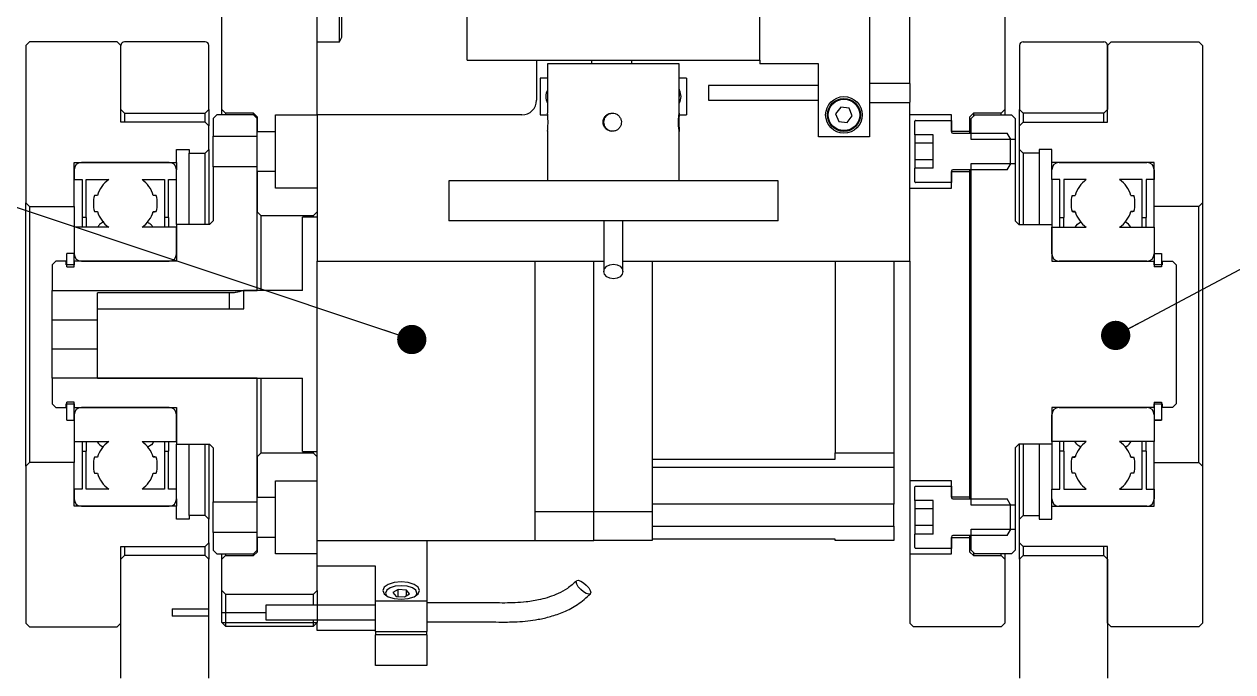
# Model space of a CAD drawing. Header units: millimetres. Extents: x 13 to 7248, y -1201 to 1478.
# Drawn here: x 903.7 to 1068.8, y 1207.8 to 1296.3 of the extents above; entities that cross this region are included whole.
import ezdxf

# ---------------------------------------------------------------- set-up
doc = ezdxf.new("R2010")
doc.units = ezdxf.units.MM
doc.header["$LTSCALE"] = 5
doc.linetypes.add('SLD-实线', pattern=[0])
doc.layers.get('0').update_dxf_attribs({"lineweight": 30})
doc.layers.add('标注线', color=4, linetype='SLD-实线')
doc.styles.get("Standard").update_dxf_attribs({"font": ''})
doc.styles.get('Standard').set_extended_font_data('SimSun')
doc.dimstyles.new('SLDDIMSTYLE0', dxfattribs={"dimtxt": 0.18, "dimasz": 4, "dimexe": 0, "dimexo": 0.0625, "dimgap": 0, "dimtad": 0, "dimtih": 1, "dimtoh": 1, "dimdec": 0, "dimrnd": 1e-09, "dimzin": 0, "dimdsep": 46, "dimtxsty": 'Standard', "dimblk1": 'DOT', "dimblk2": 'DOT', "dimsah": 1, "dimcen": 0.09, "dimadec": 0, "dimazin": 0, "dimtfac": 4, "dimtdec": 0, "dimtofl": 0, "dimtmove": 0, "dimatfit": 3, "dimldrblk": 'DOT', "dimfxl": 0, "dimfrac": 2, "dimtolj": 1, "dimtzin": 0, "dimarcsym": 0})

# ---------------------------------------------------------------- blocks, each defined once
blk = doc.blocks.new('_DOT')
at = {"color": 0, "linetype": 'ByBlock', "lineweight": -2}
blk.add_line((-0.5, 0), (-1, 0), dxfattribs=at)
at = {"color": 0, "linetype": 'ByBlock', "const_width": 0.5}
blk.add_lwpolyline([(-0.25, 0, 1), (0.25, 0, 1)], format="xyb", close=True, dxfattribs=at)

msp = doc.modelspace()

# ---------------------------------------------------------------- linework, layer by layer
for p, q in [((964.1791, 1291.4245), (964.1791, 1333.9245)), ((1004.1791, 1291.4245), (1004.1791, 1333.9245)), ((1024.6791, 1288.2978), (1024.6791, 1306.1771)), ((1037.6791, 1306.1771), (1037.6791, 1284.6745)), ((930.6791, 1284.6745), (930.6791, 1300.0939)), ((943.6791, 1283.9245), (943.6791, 1300.0939)), ((1019.1791, 1299.9245), (1019.1791, 1280.9245)), ((946.7291, 1293.9245), (946.7291, 1297.9245)), ((947.0791, 1294.5307), (947.0791, 1297.3183)), ((903.8791, 1293.4245), (904.3791, 1293.9245)), ((903.8791, 1293.4245), (903.8791, 1271.9245)), ((916.3791, 1293.9245), (904.3791, 1293.9245)), ((916.3791, 1293.9245), (916.8791, 1293.4245)), ((916.8791, 1282.9245), (916.8791, 1293.4245)), ((916.8791, 1284.6745), (916.8791, 1293.4245)), ((928.3791, 1293.9245), (917.3791, 1293.9245)), ((928.8791, 1284.6745), (928.8791, 1293.4245)), ((943.6791, 1293.9245), (946.7291, 1293.9245)), ((946.7291, 1293.9245), (947.0791, 1294.5307)), ((1039.6791, 1293.4245), (1039.6791, 1284.6745)), ((1040.1791, 1293.9245), (1051.1791, 1293.9245)), ((1052.1791, 1293.9245), (1051.6791, 1293.4245)), ((1051.6791, 1282.9245), (1051.6791, 1293.4245)), ((1051.6791, 1293.4245), (1051.6791, 1284.6745)), ((1052.1791, 1293.9245), (1064.1791, 1293.9245)), ((1064.6791, 1293.4245), (1064.1791, 1293.9245)), ((1064.6791, 1293.4245), (1064.6791, 1271.9245)), ((964.1791, 1291.4245), (1004.1791, 1291.4245)), ((973.6791, 1291.4245), (973.6791, 1285.9245)), ((975.1791, 1290.9245), (975.1791, 1284.1551)), ((993.1791, 1290.9245), (975.1807, 1290.9245)), ((981.1791, 1291.4245), (981.1791, 1290.9245)), ((986.6791, 1290.9245), (986.6791, 1291.4245)), ((993.1791, 1287.3886), (993.1791, 1290.9245)), ((1004.1791, 1291.4245), (1004.1791, 1290.9245)), ((1012.1791, 1290.9245), (1004.1791, 1290.9245)), ((1012.1791, 1280.9245), (1012.1791, 1290.9245)), ((974.1791, 1288.9245), (974.1791, 1283.9245)), ((975.1791, 1288.9245), (974.1791, 1288.9245)), ((994.1791, 1288.9245), (993.1791, 1288.9245)), ((994.1791, 1288.9245), (994.1791, 1283.9245)), ((1012.1791, 1287.9245), (997.1791, 1287.9245)), ((997.1791, 1287.9245), (997.1791, 1286.9245)), ((997.1791, 1286.9245), (997.1791, 1285.9245)), ((1024.7334, 1288.2245), (1019.1791, 1288.2245)), ((993.1791, 1284.1462), (993.1791, 1286.4537)), ((997.1791, 1285.9245), (1012.1791, 1285.9245)), ((1019.1791, 1285.6245), (1024.7334, 1285.6245)), ((1024.6791, 1263.9245), (1024.6791, 1285.5678)), ((917.3791, 1284.1745), (916.8791, 1284.6745)), ((917.3791, 1284.1745), (917.3791, 1282.9245)), ((917.3791, 1284.1745), (928.3791, 1284.1745)), ((928.8791, 1284.6745), (928.3791, 1284.1745)), ((928.3791, 1282.9245), (928.3791, 1284.1745)), ((928.8791, 1284.6745), (928.8791, 1282.4245)), ((929.4791, 1283.4245), (929.9791, 1283.9245)), ((929.4791, 1283.4245), (929.4791, 1281.0245)), ((934.9791, 1283.9245), (929.9791, 1283.9245)), ((931.1791, 1284.1745), (930.6791, 1284.6745)), ((930.6791, 1283.9245), (930.6791, 1284.6745)), ((931.1791, 1284.1745), (931.1791, 1283.9245)), ((934.9791, 1284.1745), (931.1791, 1284.1745)), ((934.9791, 1283.9245), (934.9791, 1284.1745)), ((934.9791, 1284.1745), (935.4791, 1283.6745)), ((934.9791, 1283.9245), (935.4791, 1283.4245)), ((935.4791, 1283.6745), (935.4791, 1281.6745)), ((935.4791, 1281.0245), (935.4791, 1283.4245)), ((937.9791, 1281.6745), (937.9791, 1283.9245)), ((937.9791, 1283.9245), (943.6791, 1283.9245)), ((943.6791, 1283.9245), (943.6791, 1263.9245)), ((971.6791, 1283.9245), (943.6791, 1283.9245)), ((974.1791, 1283.9245), (975.1977, 1283.9245)), ((993.1602, 1283.9245), (994.1791, 1283.9245)), ((1015.24, 1284.9874), (1014.5391, 1284.0757)), ((1014.5391, 1284.0757), (1014.9782, 1283.0128)), ((1016.38, 1284.8362), (1015.24, 1284.9874)), ((1016.1183, 1282.8617), (1016.8192, 1283.7734)), ((1016.8192, 1283.7734), (1016.38, 1284.8362)), ((1030.3791, 1283.9245), (1024.6791, 1283.9245)), ((1030.3791, 1281.6745), (1030.3791, 1283.9245)), ((1033.3791, 1284.1745), (1032.8791, 1283.6745)), ((1032.8791, 1281.6745), (1032.8791, 1283.6745)), ((1033.5791, 1283.9245), (1033.0791, 1283.4245)), ((1033.0791, 1280.5745), (1033.0791, 1283.4245)), ((1033.3791, 1284.1745), (1033.3791, 1283.7245)), ((1037.1791, 1284.1745), (1033.3791, 1284.1745)), ((1033.5791, 1283.9245), (1038.5791, 1283.9245)), ((1037.1791, 1284.1745), (1037.6791, 1284.6745)), ((1037.1791, 1283.9245), (1037.1791, 1284.1745)), ((1037.6791, 1284.6745), (1037.6791, 1283.9245)), ((1039.0791, 1283.4245), (1038.5791, 1283.9245)), ((1039.0791, 1283.4245), (1039.0791, 1280.5745)), ((1039.6791, 1284.6745), (1040.1791, 1284.1745)), ((1039.6791, 1282.4245), (1039.6791, 1284.6745)), ((1040.1791, 1284.1745), (1040.1791, 1282.9245)), ((1051.1791, 1284.1745), (1040.1791, 1284.1745)), ((1051.1791, 1284.1745), (1051.6791, 1284.6745)), ((1051.1791, 1282.9245), (1051.1791, 1284.1745)), ((928.3791, 1282.9245), (916.8791, 1282.9245)), ((928.3791, 1282.9245), (928.8791, 1282.4245)), ((928.8791, 1279.1745), (928.8791, 1282.4245)), ((975.1791, 1281.6992), (975.1791, 1274.9245)), ((1014.9782, 1283.0128), (1016.1183, 1282.8617)), ((1025.3791, 1281.2145), (1025.3791, 1283.0745)), ((1025.4791, 1283.1745), (1030.3791, 1283.1745)), ((1030.3791, 1283.1745), (1030.3791, 1281.6245)), ((1040.1791, 1282.9245), (1039.6791, 1282.4245)), ((1039.6791, 1279.1745), (1039.6791, 1282.4245)), ((1040.1791, 1282.9245), (1051.6791, 1282.9245)), ((929.4791, 1281.0245), (935.4791, 1281.0245)), ((929.4791, 1276.8245), (929.4791, 1281.0245)), ((935.4791, 1281.6745), (937.9791, 1281.6745)), ((935.4791, 1276.8245), (935.4791, 1281.0245)), ((937.9791, 1276.1745), (937.9791, 1281.6745)), ((993.1791, 1274.9245), (993.1791, 1281.6904)), ((1019.1791, 1280.9245), (1012.1791, 1280.9245)), ((1027.8791, 1281.2145), (1025.3791, 1281.2145)), ((1025.3791, 1281.2145), (1025.3791, 1280.0695)), ((1027.8791, 1280.0695), (1025.3791, 1280.0695)), ((1025.3791, 1280.0695), (1025.3791, 1277.7795)), ((1027.8791, 1276.6345), (1027.8791, 1281.2145)), ((1032.8791, 1281.6745), (1030.3791, 1281.6745)), ((1030.5791, 1281.4245), (1037.9791, 1281.4245)), ((1032.8791, 1281.4245), (1032.8791, 1281.6745)), ((1039.0791, 1280.5745), (1033.0791, 1280.5745)), ((1038.3791, 1280.7317), (1037.9791, 1281.4245)), ((1038.3791, 1280.7317), (1038.3791, 1277.1173)), ((1039.0791, 1280.5745), (1039.0791, 1277.2745)), ((924.4791, 1279.1745), (926.1791, 1279.1745)), ((924.4791, 1277.4245), (924.4791, 1279.1745)), ((926.1791, 1279.1745), (926.1791, 1278.6745)), ((926.1791, 1278.6745), (928.3791, 1278.6745)), ((926.1791, 1268.9245), (926.1791, 1278.6745)), ((928.8791, 1279.1745), (928.3791, 1278.6745)), ((928.3791, 1268.9245), (928.3791, 1278.6745)), ((928.8791, 1279.1745), (928.8791, 1268.9245)), ((1039.6791, 1279.1745), (1040.1791, 1278.6745)), ((1039.6791, 1268.9245), (1039.6791, 1279.1745)), ((1040.1791, 1278.6745), (1040.1791, 1268.9245)), ((1042.3791, 1278.6745), (1040.1791, 1278.6745)), ((1044.0791, 1279.1745), (1042.3791, 1279.1745)), ((1042.3791, 1279.1745), (1042.3791, 1278.6745)), ((1042.3791, 1278.6745), (1042.3791, 1268.9245)), ((1044.0791, 1277.4245), (1044.0791, 1279.1745)), ((910.4791, 1277.4245), (924.4791, 1277.4245)), ((910.4791, 1271.4245), (910.4791, 1277.4245)), ((923.4791, 1277.4245), (911.4791, 1277.4245)), ((924.4791, 1277.4245), (924.4791, 1276.4245)), ((935.4791, 1276.8245), (929.4791, 1276.8245)), ((929.4791, 1276.8245), (929.4791, 1269.4245)), ((935.4791, 1259.9245), (935.4791, 1276.8245)), ((1027.8791, 1277.7795), (1025.3791, 1277.7795)), ((1025.3791, 1277.7795), (1025.3791, 1276.6345)), ((1033.0791, 1277.2745), (1039.0791, 1277.2745)), ((1033.0791, 1230.5745), (1033.0791, 1277.2745)), ((1037.9791, 1276.4245), (1038.3791, 1277.1173)), ((1039.0791, 1277.2745), (1039.0791, 1269.4245)), ((1058.0791, 1277.4245), (1044.0791, 1277.4245)), ((1044.0791, 1276.4245), (1044.0791, 1277.4245)), ((1045.0791, 1277.4245), (1057.0791, 1277.4245)), ((1058.0791, 1271.4245), (1058.0791, 1277.4245)), ((910.4791, 1276.4245), (910.4791, 1275.0745)), ((924.4791, 1275.0745), (924.4791, 1276.4245)), ((937.9791, 1276.1745), (935.4791, 1276.1745)), ((935.4791, 1276.1745), (935.4791, 1270.6745)), ((937.9791, 1273.9245), (937.9791, 1276.1745)), ((1025.3791, 1274.7745), (1025.3791, 1276.6345)), ((1027.8791, 1276.6345), (1025.3791, 1276.6345)), ((1030.3791, 1276.2245), (1030.3791, 1274.6745)), ((1030.3791, 1273.9245), (1030.3791, 1276.1745)), ((1030.3791, 1276.1745), (1032.8791, 1276.1745)), ((1037.9791, 1276.4245), (1030.5791, 1276.4245)), ((1032.8791, 1276.1745), (1032.8791, 1276.4245)), ((1032.8791, 1231.6745), (1032.8791, 1276.1745)), ((1044.0791, 1275.0745), (1044.0791, 1276.4245)), ((1058.0791, 1276.4245), (1058.0791, 1275.0745)), ((910.4791, 1275.0745), (911.5991, 1275.0745)), ((911.5991, 1275.0745), (911.5991, 1269.8843)), ((912.1343, 1275.0745), (915.2012, 1275.0745)), ((912.1343, 1269.8843), (912.1343, 1275.0745)), ((919.757, 1275.0745), (922.8239, 1275.0745)), ((922.8239, 1275.0745), (922.8239, 1269.8843)), ((923.3591, 1275.0745), (924.4791, 1275.0745)), ((923.3591, 1269.8843), (923.3591, 1275.0745)), ((924.4791, 1268.9245), (924.4791, 1275.0745)), ((943.6791, 1273.9245), (937.9791, 1273.9245)), ((961.6791, 1274.9245), (961.6791, 1269.4245)), ((1006.6791, 1274.9245), (961.6791, 1274.9245)), ((1006.6791, 1269.4245), (1006.6791, 1274.9245)), ((1024.6791, 1273.9245), (1030.3791, 1273.9245)), ((1030.3791, 1274.6745), (1025.4791, 1274.6745)), ((1045.1991, 1275.0745), (1044.0791, 1275.0745)), ((1044.0791, 1275.0745), (1044.0791, 1268.9245)), ((1045.1991, 1269.8843), (1045.1991, 1275.0745)), ((1048.8012, 1275.0745), (1045.7343, 1275.0745)), ((1045.7343, 1275.0745), (1045.7343, 1269.8843)), ((1056.4239, 1275.0745), (1053.357, 1275.0745)), ((1056.4239, 1269.8843), (1056.4239, 1275.0745)), ((1058.0791, 1275.0745), (1056.9591, 1275.0745)), ((1056.9591, 1275.0745), (1056.9591, 1269.8843)), ((904.3791, 1271.4245), (903.8791, 1271.9245)), ((903.8791, 1235.9245), (903.8791, 1271.9245)), ((913.6633, 1272.916), (913.252, 1272.916)), ((921.7062, 1272.916), (921.2949, 1272.916)), ((1046.852, 1272.916), (1047.2633, 1272.916)), ((1054.8949, 1272.916), (1055.3062, 1272.916)), ((1064.1791, 1271.4245), (1064.6791, 1271.9245)), ((1064.6791, 1271.9245), (1064.6791, 1235.9245)), ((904.3791, 1271.4245), (904.3791, 1236.4245)), ((904.3791, 1271.4245), (910.4791, 1271.4245)), ((910.4791, 1271.4245), (910.4791, 1268.5745)), ((913.252, 1270.733), (913.6633, 1270.733)), ((921.2949, 1270.733), (921.7062, 1270.733)), ((935.9791, 1270.1745), (935.4791, 1270.6745)), ((935.9791, 1270.1745), (935.9791, 1259.9245)), ((935.9791, 1270.1745), (943.1791, 1270.1745)), ((943.6791, 1270.6745), (943.1791, 1270.1745)), ((943.1791, 1269.9245), (943.1791, 1270.1745)), ((1047.2633, 1270.733), (1046.852, 1270.733)), ((1055.3062, 1270.733), (1054.8949, 1270.733)), ((1064.1791, 1271.4245), (1058.0791, 1271.4245)), ((1058.0791, 1268.5745), (1058.0791, 1271.4245)), ((1064.1791, 1236.4245), (1064.1791, 1271.4245)), ((915.2011, 1268.5745), (910.4791, 1268.5745)), ((910.4791, 1268.5745), (910.4791, 1264.9245)), ((912.1343, 1269.8843), (911.5991, 1269.8843)), ((911.5991, 1269.8843), (911.5991, 1268.5745)), ((912.1343, 1269.8843), (912.1343, 1268.5745)), ((924.4791, 1268.5745), (919.7572, 1268.5745)), ((923.3591, 1269.8843), (922.8239, 1269.8843)), ((922.8239, 1269.8843), (922.8239, 1268.5745)), ((923.3591, 1269.8843), (923.3591, 1268.5745)), ((928.9791, 1268.9245), (924.4791, 1268.9245)), ((924.4791, 1268.9245), (924.4791, 1263.9245)), ((924.4791, 1264.9245), (924.4791, 1268.5745)), ((929.4791, 1269.4245), (928.9791, 1268.9245)), ((941.6791, 1259.9245), (941.6791, 1269.9245)), ((943.6791, 1269.9245), (941.6791, 1269.9245)), ((1006.6791, 1269.4245), (961.6791, 1269.4245)), ((1039.0791, 1269.4245), (1039.5791, 1268.9245)), ((1039.5791, 1268.9245), (1044.0791, 1268.9245)), ((1044.0791, 1268.9245), (1044.0791, 1263.9245)), ((1044.0791, 1268.5745), (1048.8011, 1268.5745)), ((1044.0791, 1264.9245), (1044.0791, 1268.5745)), ((1045.1991, 1269.8843), (1045.7343, 1269.8843)), ((1045.1991, 1268.5745), (1045.1991, 1269.8843)), ((1045.7343, 1268.5745), (1045.7343, 1269.8843)), ((1053.3571, 1268.5745), (1058.0791, 1268.5745)), ((1056.4239, 1269.8843), (1056.9591, 1269.8843)), ((1056.4239, 1268.5745), (1056.4239, 1269.8843)), ((1056.9591, 1268.5745), (1056.9591, 1269.8843)), ((1058.0791, 1268.5745), (1058.0791, 1264.9245)), ((907.4791, 1263.4245), (907.9791, 1263.9245)), ((909.3791, 1263.9245), (907.9791, 1263.9245)), ((909.3791, 1263.4245), (909.3791, 1263.9245)), ((910.4791, 1264.9792), (909.4791, 1264.9792)), ((909.4791, 1263.1745), (909.4791, 1264.9792)), ((910.4791, 1263.1745), (910.4791, 1264.9792)), ((924.4791, 1263.9245), (910.4791, 1263.9245)), ((910.4791, 1263.9245), (910.4791, 1263.4245)), ((911.4791, 1263.9245), (923.4791, 1263.9245)), ((943.6791, 1263.9245), (982.8791, 1263.9245)), ((943.6791, 1225.7245), (943.6791, 1263.9245)), ((973.4791, 1253.9245), (973.4791, 1263.9245)), ((981.4791, 1229.7245), (981.4791, 1263.9245)), ((985.4791, 1263.9245), (1024.6791, 1263.9245)), ((989.4791, 1263.9245), (989.4791, 1229.7245)), ((1014.4791, 1263.9245), (1014.4791, 1237.7245)), ((1022.4791, 1263.9245), (1022.4791, 1237.7245)), ((1024.6791, 1263.9245), (1024.6791, 1233.9245)), ((1044.0791, 1263.9245), (1058.0791, 1263.9245)), ((1057.0791, 1263.9245), (1045.0791, 1263.9245)), ((1058.0791, 1264.9792), (1059.0791, 1264.9792)), ((1058.0791, 1264.9792), (1058.0791, 1263.1745)), ((1058.0791, 1263.4245), (1058.0791, 1263.9245)), ((1059.0791, 1264.9792), (1059.0791, 1263.1745)), ((1059.1791, 1263.9245), (1059.1791, 1263.4245)), ((1059.1791, 1263.9245), (1060.5791, 1263.9245)), ((1061.0791, 1263.4245), (1060.5791, 1263.9245)), ((907.4791, 1263.4245), (907.4791, 1259.9245)), ((910.4791, 1263.4245), (909.3791, 1263.4245)), ((909.4791, 1263.1745), (910.4791, 1263.1745)), ((1059.1791, 1263.4245), (1058.0791, 1263.4245)), ((1059.0791, 1263.1745), (1058.0791, 1263.1745)), ((1061.0791, 1263.4245), (1061.0791, 1244.4245)), ((907.4791, 1259.9245), (935.4791, 1259.9245)), ((907.4791, 1255.9245), (907.4791, 1259.9245)), ((931.6791, 1259.5814), (913.6791, 1259.5814)), ((913.6791, 1257.4245), (913.6791, 1259.5814)), ((931.6791, 1259.5814), (931.6791, 1257.4245)), ((941.6791, 1259.9245), (933.6791, 1259.9245)), ((933.6791, 1257.4245), (933.6791, 1259.9245)), ((913.6791, 1247.9245), (913.6791, 1257.4245)), ((913.6791, 1257.4245), (933.6791, 1257.4245)), ((907.4791, 1255.9245), (913.6791, 1255.9245)), ((907.4791, 1251.9245), (907.4791, 1255.9245)), ((1033.0791, 1256.4245), (1032.8791, 1256.4245)), ((973.4791, 1229.7245), (973.4791, 1253.9245)), ((907.4791, 1251.9245), (913.6791, 1251.9245)), ((907.4791, 1247.9245), (907.4791, 1251.9245)), ((1032.8791, 1251.4245), (1033.0791, 1251.4245)), ((935.4791, 1247.9245), (907.4791, 1247.9245)), ((907.4791, 1247.9245), (907.4791, 1244.4245)), ((913.6791, 1247.9245), (941.6791, 1247.9245)), ((935.4791, 1231.0245), (935.4791, 1247.9245)), ((935.9791, 1247.9245), (935.9791, 1237.6745)), ((941.6791, 1237.9245), (941.6791, 1247.9245)), ((907.9791, 1243.9245), (907.4791, 1244.4245)), ((907.9791, 1243.9245), (909.3791, 1243.9245)), ((909.3791, 1244.4245), (910.4791, 1244.4245)), ((909.3791, 1243.9245), (909.3791, 1244.4245)), ((910.4791, 1244.6745), (909.4791, 1244.6745)), ((909.4791, 1242.2097), (909.4791, 1244.6745)), ((910.4791, 1242.2097), (910.4791, 1244.6745)), ((910.4791, 1244.4245), (910.4791, 1243.9245)), ((910.4791, 1243.9245), (924.4791, 1243.9245)), ((923.4791, 1243.9245), (911.4791, 1243.9245)), ((924.4791, 1243.9245), (924.4791, 1238.9245)), ((1058.0791, 1243.9245), (1044.0791, 1243.9245)), ((1044.0791, 1243.9245), (1044.0791, 1238.9245)), ((1045.0791, 1243.9245), (1057.0791, 1243.9245)), ((1058.0791, 1244.6745), (1059.0791, 1244.6745)), ((1058.0791, 1244.6745), (1058.0791, 1242.2097)), ((1058.0791, 1244.4245), (1059.1791, 1244.4245)), ((1058.0791, 1243.9245), (1058.0791, 1244.4245)), ((1059.0791, 1244.6745), (1059.0791, 1242.2097)), ((1059.1791, 1244.4245), (1059.1791, 1243.9245)), ((1060.5791, 1243.9245), (1059.1791, 1243.9245)), ((1060.5791, 1243.9245), (1061.0791, 1244.4245)), ((909.4791, 1242.2097), (910.4791, 1242.2097)), ((909.4791, 1242.1998), (909.4791, 1242.2097)), ((909.4791, 1242.1998), (910.4791, 1242.1998)), ((910.4791, 1242.9245), (910.4791, 1239.2745)), ((924.4791, 1239.2745), (924.4791, 1242.9245)), ((1044.0791, 1239.2745), (1044.0791, 1242.9245)), ((1058.0791, 1242.9245), (1058.0791, 1239.2745)), ((1059.0791, 1242.2097), (1058.0791, 1242.2097)), ((1058.0791, 1242.1998), (1059.0791, 1242.1998)), ((1059.0791, 1242.1998), (1059.0791, 1242.2097)), ((910.4791, 1239.2745), (915.2011, 1239.2745)), ((910.4791, 1239.2745), (910.4791, 1236.4245)), ((911.5991, 1239.2745), (911.5991, 1237.9648)), ((912.1343, 1239.2745), (912.1343, 1237.9648)), ((919.7572, 1239.2745), (924.4791, 1239.2745)), ((922.8239, 1239.2745), (922.8239, 1237.9648)), ((923.3591, 1239.2745), (923.3591, 1237.9648)), ((924.4791, 1232.7745), (924.4791, 1238.9245)), ((924.4791, 1238.9245), (928.9791, 1238.9245)), ((926.1791, 1229.1745), (926.1791, 1238.9245)), ((928.3791, 1229.1745), (928.3791, 1238.9245)), ((928.8791, 1238.9245), (928.8791, 1228.6745)), ((928.9791, 1238.9245), (929.4791, 1238.4245)), ((1039.5791, 1238.9245), (1039.0791, 1238.4245)), ((1044.0791, 1238.9245), (1039.5791, 1238.9245)), ((1039.6791, 1228.6745), (1039.6791, 1238.9245)), ((1040.1791, 1238.9245), (1040.1791, 1229.1745)), ((1042.3791, 1238.9245), (1042.3791, 1229.1745)), ((1048.8011, 1239.2745), (1044.0791, 1239.2745)), ((1044.0791, 1238.9245), (1044.0791, 1232.7745)), ((1045.1991, 1237.9648), (1045.1991, 1239.2745)), ((1045.7343, 1237.9648), (1045.7343, 1239.2745)), ((1058.0791, 1239.2745), (1053.3571, 1239.2745)), ((1056.4239, 1237.9648), (1056.4239, 1239.2745)), ((1056.9591, 1237.9648), (1056.9591, 1239.2745)), ((1058.0791, 1236.4245), (1058.0791, 1239.2745)), ((911.5991, 1237.9648), (912.1343, 1237.9648)), ((911.5991, 1237.9648), (911.5991, 1232.7745)), ((912.1343, 1232.7745), (912.1343, 1237.9648)), ((913.6633, 1237.116), (913.252, 1237.116)), ((921.7062, 1237.116), (921.2949, 1237.116)), ((922.8239, 1237.9648), (923.3591, 1237.9648)), ((922.8239, 1237.9648), (922.8239, 1232.7745)), ((923.3591, 1232.7745), (923.3591, 1237.9648)), ((929.4791, 1238.4245), (929.4791, 1231.0245)), ((935.4791, 1237.1745), (935.9791, 1237.6745)), ((935.4791, 1237.1745), (935.4791, 1231.6745)), ((943.1791, 1237.6745), (935.9791, 1237.6745)), ((941.6791, 1237.9245), (943.6791, 1237.9245)), ((943.1791, 1237.6745), (943.1791, 1237.9245)), ((943.1791, 1237.6745), (943.6791, 1237.1745)), ((1014.4791, 1236.8527), (1014.4791, 1237.7245)), ((1014.4791, 1237.7245), (1022.4791, 1237.7245)), ((1022.4791, 1237.7245), (1022.4791, 1235.7245)), ((1039.0791, 1238.4245), (1039.0791, 1230.5745)), ((1045.7343, 1237.9648), (1045.1991, 1237.9648)), ((1045.1991, 1232.7745), (1045.1991, 1237.9648)), ((1045.7343, 1237.9648), (1045.7343, 1232.7745)), ((1046.852, 1237.116), (1047.2633, 1237.116)), ((1054.8949, 1237.116), (1055.3062, 1237.116)), ((1056.9591, 1237.9648), (1056.4239, 1237.9648)), ((1056.4239, 1232.7745), (1056.4239, 1237.9648)), ((1056.9591, 1237.9648), (1056.9591, 1232.7745)), ((903.8791, 1235.9245), (904.3791, 1236.4245)), ((903.8791, 1235.9245), (903.8791, 1214.4245)), ((910.4791, 1236.4245), (904.3791, 1236.4245)), ((910.4791, 1230.4245), (910.4791, 1236.4245)), ((989.4791, 1236.8527), (1014.4791, 1236.8527)), ((1022.4791, 1235.7245), (989.4791, 1235.7245)), ((1022.4791, 1235.7245), (1022.4791, 1230.7245)), ((1058.0791, 1236.4245), (1064.1791, 1236.4245)), ((1058.0791, 1230.4245), (1058.0791, 1236.4245)), ((1064.6791, 1235.9245), (1064.1791, 1236.4245)), ((1064.6791, 1235.9245), (1064.6791, 1214.4245)), ((913.252, 1234.933), (913.6633, 1234.933)), ((921.2949, 1234.933), (921.7062, 1234.933)), ((937.9791, 1233.9245), (943.6791, 1233.9245)), ((937.9791, 1231.6745), (937.9791, 1233.9245)), ((1030.3791, 1233.9245), (1024.6791, 1233.9245)), ((1024.6791, 1233.9245), (1024.6791, 1223.9245)), ((1030.3791, 1231.6745), (1030.3791, 1233.9245)), ((1047.2633, 1234.933), (1046.852, 1234.933)), ((1055.3062, 1234.933), (1054.8949, 1234.933)), ((911.5991, 1232.7745), (910.4791, 1232.7745)), ((910.4791, 1232.7745), (910.4791, 1231.4245)), ((915.2012, 1232.7745), (912.1343, 1232.7745)), ((922.8239, 1232.7745), (919.757, 1232.7745)), ((924.4791, 1232.7745), (923.3591, 1232.7745)), ((924.4791, 1231.4245), (924.4791, 1232.7745)), ((1025.3791, 1231.2145), (1025.3791, 1233.0745)), ((1025.4791, 1233.1745), (1030.3791, 1233.1745)), ((1030.3791, 1233.1745), (1030.3791, 1231.6245)), ((1044.0791, 1232.7745), (1045.1991, 1232.7745)), ((1044.0791, 1231.4245), (1044.0791, 1232.7745)), ((1045.7343, 1232.7745), (1048.8012, 1232.7745)), ((1053.357, 1232.7745), (1056.4239, 1232.7745)), ((1056.9591, 1232.7745), (1058.0791, 1232.7745)), ((1058.0791, 1232.7745), (1058.0791, 1231.4245)), ((924.4791, 1231.4245), (924.4791, 1230.4245)), ((929.4791, 1231.0245), (935.4791, 1231.0245)), ((929.4791, 1226.8245), (929.4791, 1231.0245)), ((935.4791, 1231.6745), (937.9791, 1231.6745)), ((935.4791, 1226.8245), (935.4791, 1231.0245)), ((937.9791, 1226.1745), (937.9791, 1231.6745)), ((1022.4791, 1230.7245), (989.4791, 1230.7245)), ((1022.4791, 1227.7245), (1022.4791, 1230.7245)), ((1027.8791, 1231.2145), (1025.3791, 1231.2145)), ((1025.3791, 1231.2145), (1025.3791, 1230.0695)), ((1027.8791, 1226.6345), (1027.8791, 1231.2145)), ((1032.8791, 1231.6745), (1030.3791, 1231.6745)), ((1030.5791, 1231.4245), (1037.9791, 1231.4245)), ((1032.8791, 1231.4245), (1032.8791, 1231.6745)), ((1039.0791, 1230.5745), (1033.0791, 1230.5745)), ((1038.3791, 1230.7317), (1037.9791, 1231.4245)), ((1038.3791, 1230.7317), (1038.3791, 1227.1173)), ((1039.0791, 1230.5745), (1039.0791, 1227.2745)), ((1044.0791, 1230.4245), (1044.0791, 1231.4245)), ((924.4791, 1230.4245), (910.4791, 1230.4245)), ((911.4791, 1230.4245), (923.4791, 1230.4245)), ((924.4791, 1228.6745), (924.4791, 1230.4245)), ((928.3791, 1229.1745), (926.1791, 1229.1745)), ((926.1791, 1229.1745), (926.1791, 1228.6745)), ((928.3791, 1229.1745), (928.8791, 1228.6745)), ((973.4791, 1225.7245), (973.4791, 1229.7245)), ((973.4791, 1229.7245), (981.4791, 1229.7245)), ((981.4791, 1225.7245), (981.4791, 1229.7245)), ((981.4791, 1229.7245), (989.4791, 1229.7245)), ((989.4791, 1229.7245), (989.4791, 1225.7245)), ((1027.8791, 1230.0695), (1025.3791, 1230.0695)), ((1025.3791, 1230.0695), (1025.3791, 1227.7795)), ((1040.1791, 1229.1745), (1039.6791, 1228.6745)), ((1040.1791, 1229.1745), (1042.3791, 1229.1745)), ((1042.3791, 1229.1745), (1042.3791, 1228.6745)), ((1044.0791, 1230.4245), (1058.0791, 1230.4245)), ((1044.0791, 1228.6745), (1044.0791, 1230.4245)), ((1057.0791, 1230.4245), (1045.0791, 1230.4245)), ((926.1791, 1228.6745), (924.4791, 1228.6745)), ((928.8791, 1225.4245), (928.8791, 1228.6745)), ((989.4791, 1227.7245), (1022.4791, 1227.7245)), ((1022.4791, 1227.7245), (1022.4791, 1225.7245)), ((1027.8791, 1227.7795), (1025.3791, 1227.7795)), ((1025.3791, 1227.7795), (1025.3791, 1226.6345)), ((1033.0791, 1227.2745), (1039.0791, 1227.2745)), ((1033.0791, 1224.4245), (1033.0791, 1227.2745)), ((1039.0791, 1227.2745), (1039.0791, 1224.4245)), ((1039.6791, 1225.4245), (1039.6791, 1228.6745)), ((1042.3791, 1228.6745), (1044.0791, 1228.6745)), ((935.4791, 1226.8245), (929.4791, 1226.8245)), ((929.4791, 1226.8245), (929.4791, 1224.4245)), ((935.4791, 1224.4245), (935.4791, 1226.8245)), ((937.9791, 1226.1745), (935.4791, 1226.1745)), ((935.4791, 1226.1745), (935.4791, 1224.1745)), ((937.9791, 1223.9245), (937.9791, 1226.1745)), ((943.6791, 1225.7245), (973.4791, 1225.7245)), ((943.6791, 1223.9245), (943.6791, 1225.7245)), ((958.6791, 1225.7245), (958.6791, 1217.4747)), ((973.4791, 1225.7245), (981.4791, 1225.7245)), ((989.4791, 1225.7245), (981.4791, 1225.7245)), ((1014.4791, 1225.9245), (989.4791, 1225.9245)), ((1014.4791, 1225.7245), (1014.4791, 1225.9245)), ((1022.4791, 1225.7245), (1014.4791, 1225.7245)), ((1025.3791, 1224.7745), (1025.3791, 1226.6345)), ((1027.8791, 1226.6345), (1025.3791, 1226.6345)), ((1030.3791, 1226.2245), (1030.3791, 1224.6745)), ((1030.3791, 1223.9245), (1030.3791, 1226.1745)), ((1030.3791, 1226.1745), (1032.8791, 1226.1745)), ((1037.9791, 1226.4245), (1030.5791, 1226.4245)), ((1032.8791, 1226.1745), (1032.8791, 1226.4245)), ((1032.8791, 1224.1745), (1032.8791, 1226.1745)), ((1037.9791, 1226.4245), (1038.3791, 1227.1173)), ((916.8791, 1224.9245), (928.3791, 1224.9245)), ((916.8791, 1214.4245), (916.8791, 1224.9245)), ((917.3791, 1224.9245), (917.3791, 1223.6745)), ((928.8791, 1225.4245), (928.3791, 1224.9245)), ((928.3791, 1223.6745), (928.3791, 1224.9245)), ((928.8791, 1225.4245), (928.8791, 1223.1745)), ((929.9791, 1223.9245), (929.4791, 1224.4245)), ((929.9791, 1223.9245), (934.9791, 1223.9245)), ((930.6791, 1223.1745), (930.6791, 1223.9245)), ((931.1791, 1223.9245), (931.1791, 1223.6745)), ((935.4791, 1224.4245), (934.9791, 1223.9245)), ((935.4791, 1224.1745), (934.9791, 1223.6745)), ((934.9791, 1223.6745), (934.9791, 1223.9245)), ((943.6791, 1223.9245), (937.9791, 1223.9245)), ((943.6791, 1218.9245), (943.6791, 1223.9245)), ((1024.6791, 1223.9245), (1030.3791, 1223.9245)), ((1024.6791, 1223.9245), (1024.6791, 1214.4245)), ((1030.3791, 1224.6745), (1025.4791, 1224.6745)), ((1032.8791, 1224.1745), (1033.3791, 1223.6745)), ((1033.0791, 1224.4245), (1033.5791, 1223.9245)), ((1033.3791, 1224.1245), (1033.3791, 1223.6745)), ((1038.5791, 1223.9245), (1033.5791, 1223.9245)), ((1037.1791, 1223.6745), (1037.1791, 1223.9245)), ((1037.6791, 1223.9245), (1037.6791, 1223.1745)), ((1038.5791, 1223.9245), (1039.0791, 1224.4245)), ((1039.6791, 1225.4245), (1040.1791, 1224.9245)), ((1039.6791, 1223.1745), (1039.6791, 1225.4245)), ((1051.6791, 1224.9245), (1040.1791, 1224.9245)), ((1040.1791, 1224.9245), (1040.1791, 1223.6745)), ((1051.1791, 1223.6745), (1051.1791, 1224.9245)), ((1051.6791, 1214.4245), (1051.6791, 1224.9245)), ((916.8791, 1223.1745), (917.3791, 1223.6745)), ((916.8791, 1206.9149), (916.8791, 1223.1745)), ((928.3791, 1223.6745), (917.3791, 1223.6745)), ((928.3791, 1223.6745), (928.8791, 1223.1745)), ((928.8791, 1216.4245), (928.8791, 1223.1745)), ((930.6791, 1223.1745), (931.1791, 1223.6745)), ((930.6791, 1218.9245), (930.6791, 1223.1745)), ((931.1791, 1223.6745), (934.9791, 1223.6745)), ((1033.3791, 1223.6745), (1037.1791, 1223.6745)), ((1037.6791, 1223.1745), (1037.1791, 1223.6745)), ((1037.6791, 1223.1745), (1037.6791, 1214.4245)), ((1040.1791, 1223.6745), (1039.6791, 1223.1745)), ((1039.6791, 1223.1745), (1039.6791, 1206.9149)), ((1040.1791, 1223.6745), (1051.1791, 1223.6745)), ((1051.6791, 1223.1745), (1051.1791, 1223.6745)), ((1051.6791, 1223.1745), (1051.6791, 1206.9149)), ((951.6791, 1222.2244), (943.6791, 1222.2244)), ((951.6791, 1217.4747), (951.6791, 1222.2244)), ((954.74, 1219.0524), (954.0391, 1218.6194)), ((955.88, 1218.9806), (954.74, 1219.0524)), ((954.74, 1218.098), (954.74, 1219.0524)), ((956.3192, 1218.4758), (955.88, 1218.9806)), ((955.88, 1218.2045), (955.88, 1218.9806)), ((931.1791, 1218.4245), (930.6791, 1218.9245)), ((930.6791, 1215.9245), (930.6791, 1218.9245)), ((931.1791, 1218.4245), (931.1791, 1215.9245)), ((931.1791, 1218.4245), (943.1791, 1218.4245)), ((943.6791, 1218.9245), (943.1791, 1218.4245)), ((943.1791, 1216.9245), (943.1791, 1218.4245)), ((943.6791, 1218.9245), (943.6791, 1216.9245)), ((958.6791, 1217.4747), (951.6791, 1217.4747)), ((951.6791, 1213.2947), (951.6791, 1217.4747)), ((952.9291, 1218.4596), (952.9291, 1218.382)), ((952.9362, 1218.3752), (952.9291, 1218.4596)), ((954.0391, 1218.6194), (954.4782, 1218.1146)), ((954.4782, 1218.1146), (955.6183, 1218.0428)), ((955.6183, 1218.0428), (956.3192, 1218.4758)), ((957.4291, 1218.382), (957.4291, 1218.4596)), ((958.6791, 1217.4747), (958.6791, 1213.2947)), ((923.8791, 1216.4245), (928.8791, 1216.4245)), ((923.8791, 1216.4245), (923.8791, 1215.4245)), ((928.8791, 1215.4245), (928.8791, 1216.4245)), ((930.6791, 1215.9245), (931.1791, 1215.9245)), ((930.6791, 1214.5386), (930.6791, 1215.9245)), ((931.1791, 1215.9245), (931.1791, 1214.5386)), ((931.1791, 1215.9245), (936.6791, 1215.9245)), ((943.6791, 1216.9245), (936.6791, 1216.9245)), ((936.6791, 1216.9245), (936.6791, 1214.9245)), ((951.6791, 1216.9245), (943.6791, 1216.9245)), ((943.6791, 1216.9245), (943.6791, 1214.9245)), ((904.3791, 1213.9245), (903.8791, 1214.4245)), ((916.8791, 1214.4245), (916.3791, 1213.9245)), ((928.8791, 1215.4245), (923.8791, 1215.4245)), ((928.8791, 1206.9149), (928.8791, 1215.4245)), ((930.6791, 1214.5386), (931.1791, 1214.0386)), ((930.6791, 1214.5386), (931.1791, 1214.5386)), ((931.1791, 1214.5386), (931.1791, 1214.0386)), ((931.1791, 1214.5386), (943.1791, 1214.5386)), ((931.1791, 1214.0386), (943.1791, 1214.0386)), ((936.6791, 1214.9245), (943.6791, 1214.9245)), ((943.1791, 1214.5386), (943.1791, 1214.9245)), ((943.1791, 1214.0386), (943.6791, 1214.5386)), ((943.1791, 1214.0386), (943.1791, 1214.5386)), ((943.1791, 1214.5386), (943.6791, 1214.5386)), ((943.6791, 1214.9245), (951.6791, 1214.9245)), ((943.6791, 1214.9245), (943.6791, 1214.5386)), ((943.6791, 1213.4244), (943.6791, 1214.5386)), ((1024.6791, 1214.4245), (1025.1791, 1213.9245)), ((1037.1791, 1213.9245), (1037.6791, 1214.4245)), ((1051.6791, 1214.4245), (1052.1791, 1213.9245)), ((1064.1791, 1213.9245), (1064.6791, 1214.4245)), ((904.3791, 1213.9245), (916.3791, 1213.9245)), ((951.6791, 1213.4244), (943.6791, 1213.4244)), ((951.6791, 1213.2947), (958.6791, 1213.2947)), ((951.6791, 1213.2947), (951.6791, 1212.8547)), ((958.6791, 1212.8547), (951.6791, 1212.8547)), ((951.6791, 1208.6747), (951.6791, 1212.8547)), ((958.6791, 1212.8547), (958.6791, 1213.2947)), ((958.6791, 1212.8547), (958.6791, 1208.6747)), ((1037.1791, 1213.9245), (1025.1791, 1213.9245)), ((1064.1791, 1213.9245), (1052.1791, 1213.9245)), ((958.6791, 1208.6747), (951.6791, 1208.6747))]:
    msp.add_line(p, q)
at = {"flags": 128}
for points in [[(993.1772, 1287.4181), (993.1763, 1287.4212), (993.1709, 1287.3743), (993.164, 1287.2768), (993.1578, 1287.1394), (993.1546, 1286.9778), (993.1553, 1286.8104), (993.1598, 1286.6559), (993.1665, 1286.5315), (993.1731, 1286.4513), (993.1776, 1286.4245), (993.1791, 1286.454), (993.1779, 1286.5364), (993.1754, 1286.6626), (993.1734, 1286.8184), (993.173, 1286.9245), (993.173, 1286.9245)], [(993.4291, 1286.4245), (993.2959, 1287.0942), (993.1904, 1287.3069)], [(993.1791, 1285.5231), (993.2959, 1285.7548), (993.4291, 1286.4245)], [(984.1791, 1261.514), (983.6816, 1261.5903), (983.2599, 1261.8075), (982.9781, 1262.1326), (982.8791, 1262.5161), (982.9781, 1262.8996), (983.2599, 1263.2247), (983.6816, 1263.442), (984.1791, 1263.5182), (984.6766, 1263.442), (985.0984, 1263.2247), (985.3802, 1262.8996), (985.4791, 1262.5161), (985.3802, 1262.1326), (985.0984, 1261.8075), (984.6766, 1261.5903), (984.1791, 1261.514)], [(952.6791, 1218.8996), (952.8694, 1218.4452), (953.4114, 1218.06), (954.2224, 1217.8025), (955.1791, 1217.7122), (956.1358, 1217.8025), (956.9469, 1218.06), (957.4888, 1218.4452), (957.6791, 1218.8996), (957.4888, 1219.354), (956.9469, 1219.7392), (956.1358, 1219.9966), (955.1791, 1220.087), (954.2224, 1219.9966), (953.4114, 1219.7392), (952.8694, 1219.354), (952.6791, 1218.8996)], [(957.2023, 1218.2021), (957.3291, 1218.5467), (957.1662, 1218.9375), (956.7008, 1219.269), (956.0037, 1219.4907), (955.1811, 1219.5688), (954.3581, 1219.4914), (953.6602, 1219.2703), (953.1935, 1218.9393), (953.0291, 1218.5485), (953.1559, 1218.2021)], [(981.0897, 1218.6258), (981.0134, 1218.4449), (980.7961, 1218.4026), (980.471, 1218.5052), (980.0875, 1218.737), (979.704, 1219.0629), (979.3789, 1219.4332), (979.1617, 1219.7914), (979.0854, 1220.0832), (979.1617, 1220.2641), (979.3789, 1220.3064), (979.704, 1220.2038), (980.0875, 1219.972), (980.471, 1219.6461), (980.7961, 1219.2758), (981.0134, 1218.9176), (981.0897, 1218.6258)], [(957.4291, 1218.4596), (957.4291, 1218.4586), (957.4221, 1218.3752)]]:
    msp.add_lwpolyline(points, dxfattribs=at)
for radius in [2.5, 2.25, 2.15]:
    msp.add_circle((1015.6791, 1283.9245), radius)
for centre, radius, start, end in [((917.3791, 1293.4245), 0.5, 90, 180), ((928.3791, 1293.4245), 0.5, 0, 90), ((1040.1791, 1293.4245), 0.5, 90, 180), ((1051.1791, 1293.4245), 0.5, 0, 90), ((976.6791, 1286.4245), 1.75, 148.997281, 211.002719), ((971.6791, 1285.9245), 2, 270, 0), ((1025.4791, 1283.0745), 0.1, 90, 180), ((1030.5791, 1281.6245), 0.2, 180, 270), ((911.4791, 1276.4245), 1, 90, 180), ((923.4791, 1276.4245), 1, 0, 90), ((1045.0791, 1276.4245), 1, 90, 180), ((1057.0791, 1276.4245), 1, 0, 90), ((1030.5791, 1276.2245), 0.2, 90, 180), ((917.4791, 1271.8245), 3.9688, 125.026211, 164.036748), ((917.4791, 1271.8245), 3.9688, 15.963252, 54.973789), ((1025.4791, 1274.7745), 0.1, 180, 270), ((1051.0791, 1271.8245), 3.9688, 125.026211, 164.036748), ((1051.0791, 1271.8245), 3.9688, 15.963252, 54.973789), ((917.4791, 1271.8245), 4.3659, 165.497333, 194.485481), ((917.4791, 1271.8245), 4.3657, 165.521478, 194.477525), ((917.4791, 1271.8245), 4.3659, 345.496494, 14.463131), ((917.4791, 1271.8245), 4.3657, 345.522475, 14.478522), ((1051.0791, 1271.8245), 4.3659, 165.496612, 194.46136), ((1051.0791, 1271.8245), 4.3657, 165.521478, 194.477525), ((1051.0791, 1271.8245), 4.3659, 345.495994, 14.48511), ((1051.0791, 1271.8245), 4.3657, 345.522475, 14.478522), ((917.4791, 1271.8245), 3.9688, 195.962147, 234.971938), ((917.4791, 1271.8245), 3.9688, 305.028062, 344.037853), ((1051.0791, 1271.8245), 3.9688, 195.962147, 234.971938), ((1051.0791, 1271.8245), 3.9688, 305.028062, 344.037853), ((911.4791, 1264.9245), 1, 180, 270), ((923.4791, 1264.9245), 1, 270, 0), ((1045.0791, 1264.9245), 1, 180, 270), ((1057.0791, 1264.9245), 1, 270, 0), ((911.4791, 1242.9245), 1, 90, 180), ((923.4791, 1242.9245), 1, 0, 90), ((1045.0791, 1242.9245), 1, 90, 180), ((1057.0791, 1242.9245), 1, 0, 90), ((917.4791, 1236.0245), 3.9688, 125.028062, 164.037853), ((917.4791, 1236.0245), 3.9688, 15.962147, 54.971938), ((1051.0791, 1236.0245), 3.9688, 125.028062, 164.037853), ((1051.0791, 1236.0245), 3.9688, 15.962147, 54.971938), ((917.4791, 1236.0245), 4.3657, 165.522475, 194.478522), ((917.4791, 1236.0245), 4.3657, 345.521478, 14.477525), ((1051.0791, 1236.0245), 4.3657, 165.522475, 194.478522), ((1051.0791, 1236.0245), 4.3657, 345.521478, 14.477525), ((917.4791, 1236.0245), 3.9688, 195.963252, 234.973789), ((917.4791, 1236.0245), 3.9688, 305.026211, 344.036748), ((1051.0791, 1236.0245), 3.9688, 195.963252, 234.973789), ((1051.0791, 1236.0245), 3.9688, 305.026211, 344.036748), ((1025.4791, 1233.0745), 0.1, 90, 180), ((911.4791, 1231.4245), 1, 180, 270), ((923.4791, 1231.4245), 1, 270, 0), ((1030.5791, 1231.6245), 0.2, 180, 270), ((1045.0791, 1231.4245), 1, 180, 270), ((1057.0791, 1231.4245), 1, 270, 360), ((1030.5791, 1226.2245), 0.2, 90, 180), ((1025.4791, 1224.7745), 0.1, 180, 270)]:
    msp.add_arc(centre, radius, start, end)
for points, knots in [([(993.173, 1286.9245), (993.1732, 1286.9807), (993.1736, 1287.0932), (993.1764, 1287.2419), (993.1791, 1287.3589), (993.179, 1287.3945), (993.1789, 1287.4123)], [0, 0, 0, 0, 0.24982879, 0.49967496, 0.74977621, 1, 1, 1, 1]), ([(1024.6791, 1288.2223), (1024.6791, 1288.223), (1024.6791, 1288.2472), (1024.6791, 1288.1592), (1024.6791, 1287.9529), (1024.6791, 1287.614), (1024.6791, 1287.2527), (1024.6791, 1287.0157), (1024.6791, 1286.9245)], [0, 0, 0, 0, 0.00684374, 0.22148863, 0.43612863, 0.65082265, 0.86556176, 1, 1, 1, 1]), ([(1024.6791, 1286.9245), (1024.6791, 1286.7784), (1024.6791, 1286.4861), (1024.6791, 1286.0957), (1024.6791, 1285.8046), (1024.6791, 1285.6397), (1024.6791, 1285.6407), (1024.6791, 1285.6412)], [0, 0, 0, 0, 0.21484744, 0.42968443, 0.64451056, 0.85926699, 1, 1, 1, 1]), ([(975.181, 1281.6992), (975.1804, 1281.7001), (975.1777, 1281.7041), (975.1918, 1281.8495), (975.2154, 1282.1221), (975.2384, 1282.4972), (975.2476, 1282.9177), (975.239, 1283.3375), (975.2166, 1283.7119), (975.1923, 1283.9935), (975.1789, 1284.1354), (975.18, 1284.1515), (975.1802, 1284.1551)], [0, 0, 0, 0, 0.02982923, 0.1461123, 0.26312518, 0.38096647, 0.49842164, 0.614877, 0.73128056, 0.84865133, 0.96650815, 1, 1, 1, 1]), ([(982.7635, 1282.9245), (982.7772, 1282.7847), (982.8044, 1282.5051), (983.017, 1282.1325), (983.3314, 1281.8474), (983.7263, 1281.683), (984.1523, 1281.6586), (984.5612, 1281.7756), (984.9092, 1282.0201), (985.1584, 1282.367), (985.2785, 1282.7776), (985.2558, 1283.2033), (985.0946, 1283.5963), (984.8127, 1283.9154), (984.4396, 1284.1245), (984.0183, 1284.1983), (983.5988, 1284.1291), (983.2257, 1283.9264), (982.9414, 1283.6113), (982.7863, 1283.2579), (982.7701, 1283.0208), (982.7635, 1282.9245)], [0, 0, 0, 0, 0.05333389, 0.10665789, 0.16030498, 0.21416715, 0.26768035, 0.32082803, 0.37415505, 0.4279295, 0.48173278, 0.53508592, 0.58821766, 0.64169759, 0.69555326, 0.74923004, 0.8024569, 0.85565837, 0.90929626, 0.96316214, 1, 1, 1, 1]), ([(982.8786, 1282.9245), (982.8911, 1283.058), (982.916, 1283.3248), (983.1089, 1283.6852), (983.4029, 1283.9716), (983.7612, 1284.1513), (984.0165, 1284.1591), (984.1245, 1284.1624)], [0, 0, 0, 0, 0.20176408, 0.40306637, 0.61573673, 0.83746233, 1, 1, 1, 1]), ([(993.0671, 1282.9245), (993.0693, 1282.7847), (993.0738, 1282.5051), (993.1051, 1282.1325), (993.1415, 1281.8474), (993.171, 1281.683), (993.1824, 1281.6586), (993.1737, 1281.7756), (993.1512, 1282.0201), (993.1263, 1282.367), (993.1117, 1282.7776), (993.1146, 1283.2033), (993.1334, 1283.5963), (993.1589, 1283.9154), (993.1784, 1284.1245), (993.1811, 1284.1983), (993.1634, 1284.1291), (993.1306, 1283.9264), (993.0946, 1283.6113), (993.0708, 1283.2579), (993.0682, 1283.0208), (993.0671, 1282.9245)], [0, 0, 0, 0, 0.05333375, 0.10665839, 0.16030535, 0.2141675, 0.26767874, 0.32082687, 0.37415445, 0.42792997, 0.48173298, 0.53508631, 0.58821796, 0.64169698, 0.69555418, 0.74923043, 0.80245623, 0.85565853, 0.90929536, 0.96316225, 1, 1, 1, 1]), ([(984.124, 1281.6899), (984.0399, 1281.6887), (983.8253, 1281.6857), (983.4979, 1281.8225), (983.1808, 1282.0713), (982.9544, 1282.4276), (982.8818, 1282.7363), (982.879, 1282.9022), (982.8786, 1282.9245)], [0, 0, 0, 0, 0.12659903, 0.32317894, 0.52872733, 0.74824843, 0.96613791, 1, 1, 1, 1]), ([(913.709, 1270.6303), (913.6282, 1270.6469), (913.3088, 1270.7124), (913.2499, 1270.7325), (913.252, 1270.733), (913.252, 1270.733)], [0, 0, 0, 0, 0.24739077, 0.97762622, 1, 1, 1, 1]), ([(921.2407, 1270.6285), (921.3247, 1270.6458), (921.6477, 1270.712), (921.7084, 1270.7325), (921.7063, 1270.733), (921.7062, 1270.733)], [0, 0, 0, 0, 0.254376305, 0.977833905, 1, 1, 1, 1]), ([(1046.852, 1270.733), (1046.852, 1270.733), (1046.8493, 1270.7326), (1046.9124, 1270.7126), (1047.226, 1270.6472), (1047.3179, 1270.628)], [0, 0, 0, 0, 0.01431169, 0.711332596, 1, 1, 1, 1]), ([(1055.3062, 1270.733), (1055.3063, 1270.733), (1055.309, 1270.7326), (1055.2476, 1270.713), (1054.9376, 1270.6483), (1054.849, 1270.6298)], [0, 0, 0, 0, 0.01445308, 0.71835965, 1, 1, 1, 1]), ([(914.5212, 1269.2911), (914.3126, 1269.1813), (913.9545, 1268.9928), (913.7916, 1268.6977), (913.7236, 1268.5745)], [0, 0, 0, 0, 0.58244425, 1, 1, 1, 1]), ([(920.4883, 1269.2576), (920.677, 1269.1574), (921.0145, 1268.9782), (921.1673, 1268.6981), (921.2347, 1268.5745)], [0, 0, 0, 0, 0.5589024, 1, 1, 1, 1]), ([(982.8791, 1269.4245), (982.8791, 1269.3079), (982.8791, 1268.6517), (982.8791, 1267.4349), (982.8791, 1265.7534), (982.8791, 1264.0108), (982.8791, 1263.0329), (982.8791, 1262.5161)], [0, 0, 0, 0, 0.04424362, 0.24901292, 0.47439093, 0.72220317, 1, 1, 1, 1]), ([(985.4791, 1262.5161), (985.4791, 1262.9606), (985.4791, 1263.7963), (985.4791, 1265.624), (985.4791, 1267.5075), (985.4791, 1268.9327), (985.4791, 1269.4245)], [0, 0, 0, 0, 0.24156256, 0.45423316, 0.81165322, 1, 1, 1, 1]), ([(1047.2707, 1268.5745), (1047.4652, 1268.8487), (1047.6622, 1269.1264), (1048.0319, 1269.2867), (1048.0366, 1269.2888)], [0, 0, 0, 0, 0.9871508, 1, 1, 1, 1]), ([(1054.8875, 1268.5745), (1054.6901, 1268.8466), (1054.479, 1269.1375), (1054.0857, 1269.3047), (1054.0602, 1269.3155)], [0, 0, 0, 0, 0.93525683, 1, 1, 1, 1]), ([(933.6791, 1259.9245), (933.6775, 1259.924), (933.6698, 1259.9214), (933.5423, 1259.8788), (933.1869, 1259.7736), (932.6592, 1259.6559), (932.1197, 1259.5889), (931.7847, 1259.5832), (931.6791, 1259.5814)], [0, 0, 0, 0, 0.05703615, 0.26004032, 0.46579522, 0.68123378, 0.89961393, 1, 1, 1, 1]), ([(913.6211, 1239.2745), (913.6216, 1239.2733), (913.7381, 1238.9625), (914.0741, 1238.7479), (914.4087, 1238.5342)], [0, 0, 0, 0, 0.00399701, 1, 1, 1, 1]), ([(921.3371, 1239.2745), (921.3367, 1239.2733), (921.2175, 1238.9572), (920.9096, 1238.6813), (920.5056, 1238.5081), (920.4904, 1238.5016)], [0, 0, 0, 0, 0.00378279, 0.96256247, 1, 1, 1, 1]), ([(1048.0801, 1238.5145), (1048.0197, 1238.5422), (1047.6268, 1238.7218), (1047.4205, 1239.0212), (1047.246, 1239.2745)], [0, 0, 0, 0, 0.1537636, 1, 1, 1, 1]), ([(1054.139, 1238.5441), (1054.1783, 1238.5624), (1054.5477, 1238.7343), (1054.7402, 1239.0196), (1054.9123, 1239.2745)], [0, 0, 0, 0, 0.10650045, 1, 1, 1, 1]), ([(913.252, 1237.116), (913.2778, 1237.1227), (913.3144, 1237.1321), (913.6225, 1237.1946), (913.7137, 1237.2131)], [0, 0, 0, 0, 0.70395453, 1, 1, 1, 1]), ([(921.7062, 1237.116), (921.6809, 1237.1226), (921.6452, 1237.1318), (921.3406, 1237.1936), (921.2525, 1237.2114)], [0, 0, 0, 0, 0.710629615, 1, 1, 1, 1]), ([(1047.3056, 1237.211), (1047.2254, 1237.195), (1046.9097, 1237.132), (1046.8767, 1237.1228), (1046.852, 1237.116)], [0, 0, 0, 0, 0.253894333, 1, 1, 1, 1]), ([(1054.8448, 1237.2126), (1054.928, 1237.196), (1055.2472, 1237.1323), (1055.2811, 1237.1229), (1055.3062, 1237.116)], [0, 0, 0, 0, 0.26054634, 1, 1, 1, 1]), ([(979.1297, 1220.2326), (978.7341, 1219.8724), (977.9883, 1219.1933), (976.3283, 1218.2974), (974.4095, 1217.6703), (972.4066, 1217.3481), (970.3047, 1217.1836), (967.5064, 1217.2191), (963.4867, 1217.2312), (960.4062, 1217.2269), (958.6791, 1217.2245)], [0, 0, 0, 0, 0.08038285, 0.1515533, 0.27306319, 0.36634743, 0.43663292, 0.56842536, 0.75803754, 1, 1, 1, 1]), ([(958.6791, 1214.6246), (959.8887, 1214.6192), (962.0513, 1214.6095), (964.9277, 1214.64), (967.126, 1214.6252), (969.0773, 1214.59), (971.2826, 1214.6229), (973.5298, 1214.863), (975.6634, 1215.3459), (977.483, 1215.9834), (979.3892, 1216.9741), (980.47, 1217.954), (981.0432, 1218.4737)], [0, 0, 0, 0, 0.154202693, 0.275717371, 0.366707533, 0.434465766, 0.524528751, 0.647780304, 0.72176919, 0.804246376, 0.896179107, 1, 1, 1, 1])]:
    msp.add_open_spline(points, degree=3, knots=knots)

# ---------------------------------------------------------------- leaders
at = {"layer": '标注线'}
for points in [[(956.6221, 1253.2171), (827.8302, 1296.2264)], [(1052.8108, 1253.7786), (1120.283, 1289.6226)]]:
    msp.add_leader(points, dimstyle='SLDDIMSTYLE0', dxfattribs=at)

doc.saveas('drawing.dxf')
